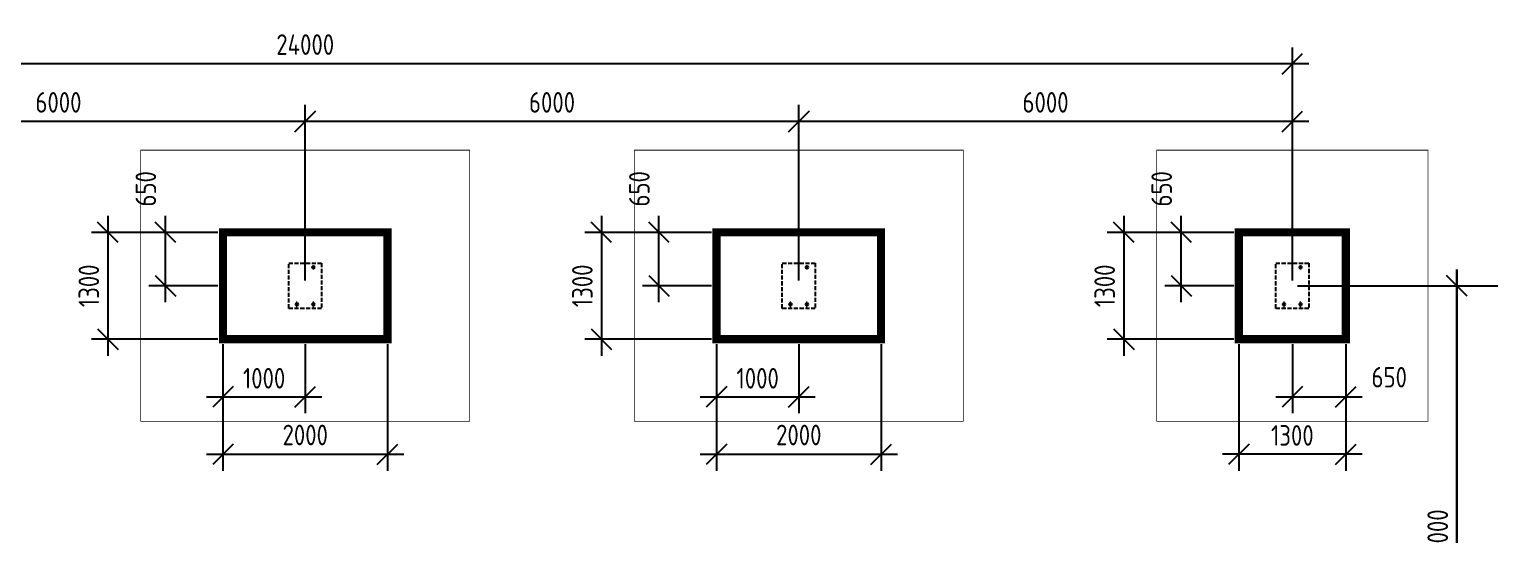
# Model space of a CAD drawing. Header units: inches. Extents: x -70075 to 28436, y 72758 to 118930.
# Drawn here: x -22308 to -4552, y 109128 to 115280 of the extents above; entities that cross this region are included whole.
import ezdxf

# ---------------------------------------------------------------- set-up
doc = ezdxf.new("R2010")
doc.units = ezdxf.units.IN
doc.header["$MEASUREMENT"] = 0
doc.linetypes.add('ГОСТ 2.303 4', pattern=[7, 5, -2, 0])
doc.linetypes.add('ГОСТ 2.303 6', pattern=[12, 8, -1.5, 1, -1.5])
doc.layers.add('Оси', color=151, linetype='Continuous', lineweight=18)
doc.styles.add('ГОСТ 2.304', font='CS_Gost2304.shx')
doc.dimstyles.new('СПДС', dxfattribs={"dimscale": 100, "dimtxt": 2.5, "dimasz": 2.5, "dimexe": 2, "dimexo": 0.625, "dimgap": 1, "dimtad": 1, "dimdec": 0, "dimtxsty": 'ГОСТ 2.304', "dimblk": 'OBLIQUE', "dimblk1": 'OBLIQUE', "dimblk2": 'OBLIQUE', "dimcen": 2.5, "dimdle": 2, "dimadec": 0, "dimazin": 2, "dimtfac": 0.75, "dimtdec": 4, "dimtmove": 1, "dimatfit": 3, "dimfxl": 1, "dimtfill": 1, "dimtolj": 1, "dimarcsym": 1})

# ---------------------------------------------------------------- blocks, each defined once
blk = doc.blocks.new('_Oblique')
at = {"color": 0, "linetype": 'ByBlock', "lineweight": -2}
blk.add_line((-0.5, -0.5), (0.5, 0.5), dxfattribs=at)
blk = doc.blocks.new('*D903')
at = {"color": 0, "lineweight": -2, "transparency": 16777216}
for p, q in [((-4252, 87958), (-4252, 112358)), ((-6890, 112158), (-4052, 112158)), ((-6890, 88158), (-4052, 88158))]:
    blk.add_line(p, q, dxfattribs=at)
at = {"layer": 'Defpoints', "color": 0, "transparency": 16777216}
for p in [(-6952, 112158), (-4252, 112158), (-6952, 88158)]:
    blk.add_point(p, dxfattribs=at)
at = {"color": 0, "lineweight": -2, "transparency": 16777216, "xscale": 250, "yscale": 250, "zscale": 250}
for p, rotation in [((-4252, 112158), 90), ((-4252, 88158), 270)]:
    blk.add_blockref('_Oblique', p, dxfattribs=dict(at, rotation=rotation))
at = {"color": 0, "lineweight": 25, "transparency": 16777216, "insert": (-4487, 100158), "char_height": 250, "attachment_point": 5, "rotation": 90, "style": 'ГОСТ 2.304', "bg_fill": 3, "box_fill_scale": 1.25, "bg_fill_color": 256, "bg_fill_true_color": 13158600, "bg_fill_transparency": 0}
blk.add_mtext('\\A1;24000', dxfattribs=at)
blk = doc.blocks.new('*D904')
at = {"color": 0, "lineweight": -2, "transparency": 16777216}
for p, q in [((-4952, 105958), (-4952, 112358)), ((-6890, 112158), (-4752, 112158)), ((-6890, 106158), (-4752, 106158))]:
    blk.add_line(p, q, dxfattribs=at)
at = {"layer": 'Defpoints', "color": 0, "transparency": 16777216}
for p in [(-6952, 112158), (-4952, 112158), (-6952, 106158)]:
    blk.add_point(p, dxfattribs=at)
at = {"color": 0, "lineweight": -2, "transparency": 16777216, "xscale": 250, "yscale": 250, "zscale": 250}
for p, rotation in [((-4952, 112158), 90), ((-4952, 106158), 270)]:
    blk.add_blockref('_Oblique', p, dxfattribs=dict(at, rotation=rotation))
at = {"color": 0, "lineweight": 25, "transparency": 16777216, "insert": (-5185, 109158), "char_height": 250, "attachment_point": 5, "rotation": 90, "style": 'ГОСТ 2.304', "bg_fill": 3, "box_fill_scale": 1.25, "bg_fill_color": 256, "bg_fill_true_color": 13158600, "bg_fill_transparency": 0}
blk.add_mtext('\\A1;6000', dxfattribs=at)
blk = doc.blocks.new('*D908')
at = {"color": 0, "lineweight": -2, "transparency": 16777216}
for p, q in [((-30952, 112221), (-30952, 115058)), ((-6952, 112221), (-6952, 115058)), ((-6752, 114858), (-31152, 114858))]:
    blk.add_line(p, q, dxfattribs=at)
at = {"layer": 'Defpoints', "color": 0, "transparency": 16777216}
for p in [(-30952, 114858), (-30952, 112158), (-6952, 112158)]:
    blk.add_point(p, dxfattribs=at)
at = {"color": 0, "lineweight": -2, "transparency": 16777216, "xscale": 250, "yscale": 250, "zscale": 250, "rotation": 180}
blk.add_blockref('_Oblique', (-30952, 114858), dxfattribs=at)
at = {"color": 0, "lineweight": -2, "transparency": 16777216, "xscale": 250, "yscale": 250, "zscale": 250}
blk.add_blockref('_Oblique', (-6952, 114858), dxfattribs=at)
at = {"color": 0, "lineweight": 25, "transparency": 16777216, "insert": (-18952, 115093), "char_height": 250, "attachment_point": 5, "style": 'ГОСТ 2.304', "bg_fill": 3, "box_fill_scale": 1.25, "bg_fill_color": 256, "bg_fill_true_color": 13158600, "bg_fill_transparency": 0}
blk.add_mtext('\\A1;24000', dxfattribs=at)
blk = doc.blocks.new('*D910')
at = {"color": 0, "lineweight": -2, "transparency": 16777216}
for p, q in [((-24952, 112221), (-24952, 114358)), ((-18952, 112221), (-18952, 114358)), ((-18752, 114158), (-25152, 114158))]:
    blk.add_line(p, q, dxfattribs=at)
at = {"layer": 'Defpoints', "color": 0, "transparency": 16777216}
for p in [(-24952, 114158), (-24952, 112158), (-18952, 112158)]:
    blk.add_point(p, dxfattribs=at)
at = {"color": 0, "lineweight": -2, "transparency": 16777216, "xscale": 250, "yscale": 250, "zscale": 250, "rotation": 180}
blk.add_blockref('_Oblique', (-24952, 114158), dxfattribs=at)
at = {"color": 0, "lineweight": -2, "transparency": 16777216, "xscale": 250, "yscale": 250, "zscale": 250}
blk.add_blockref('_Oblique', (-18952, 114158), dxfattribs=at)
at = {"color": 0, "lineweight": 25, "transparency": 16777216, "insert": (-21952, 114390), "char_height": 250, "attachment_point": 5, "style": 'ГОСТ 2.304', "bg_fill": 3, "box_fill_scale": 1.25, "bg_fill_color": 256, "bg_fill_true_color": 13158600, "bg_fill_transparency": 0}
blk.add_mtext('\\A1;6000', dxfattribs=at)
blk = doc.blocks.new('*D911')
at = {"color": 0, "lineweight": -2, "transparency": 16777216}
for p, q in [((-18952, 112221), (-18952, 114358)), ((-12952, 112221), (-12952, 114358)), ((-12752, 114158), (-19152, 114158))]:
    blk.add_line(p, q, dxfattribs=at)
at = {"layer": 'Defpoints', "color": 0, "transparency": 16777216}
for p in [(-18952, 114158), (-18952, 112158), (-12952, 112158)]:
    blk.add_point(p, dxfattribs=at)
at = {"color": 0, "lineweight": -2, "transparency": 16777216, "xscale": 250, "yscale": 250, "zscale": 250, "rotation": 180}
blk.add_blockref('_Oblique', (-18952, 114158), dxfattribs=at)
at = {"color": 0, "lineweight": -2, "transparency": 16777216, "xscale": 250, "yscale": 250, "zscale": 250}
blk.add_blockref('_Oblique', (-12952, 114158), dxfattribs=at)
at = {"color": 0, "lineweight": 25, "transparency": 16777216, "insert": (-15952, 114390), "char_height": 250, "attachment_point": 5, "style": 'ГОСТ 2.304', "bg_fill": 3, "box_fill_scale": 1.25, "bg_fill_color": 256, "bg_fill_true_color": 13158600, "bg_fill_transparency": 0}
blk.add_mtext('\\A1;6000', dxfattribs=at)
blk = doc.blocks.new('*D912')
at = {"color": 0, "lineweight": -2, "transparency": 16777216}
for p, q in [((-12952, 112221), (-12952, 114358)), ((-6952, 112221), (-6952, 114358)), ((-6752, 114158), (-13152, 114158))]:
    blk.add_line(p, q, dxfattribs=at)
at = {"layer": 'Defpoints', "color": 0, "transparency": 16777216}
for p in [(-12952, 114158), (-12952, 112158), (-6952, 112158)]:
    blk.add_point(p, dxfattribs=at)
at = {"color": 0, "lineweight": -2, "transparency": 16777216, "xscale": 250, "yscale": 250, "zscale": 250, "rotation": 180}
blk.add_blockref('_Oblique', (-12952, 114158), dxfattribs=at)
at = {"color": 0, "lineweight": -2, "transparency": 16777216, "xscale": 250, "yscale": 250, "zscale": 250}
blk.add_blockref('_Oblique', (-6952, 114158), dxfattribs=at)
at = {"color": 0, "lineweight": 25, "transparency": 16777216, "insert": (-9952, 114390), "char_height": 250, "attachment_point": 5, "style": 'ГОСТ 2.304', "bg_fill": 3, "box_fill_scale": 1.25, "bg_fill_color": 256, "bg_fill_true_color": 13158600, "bg_fill_transparency": 0}
blk.add_mtext('\\A1;6000', dxfattribs=at)
blk = doc.blocks.new('A$C7548783A')
at = {"linetype": 'ГОСТ 2.303 4', "ltscale": 10}
blk.add_lwpolyline([(-200, 275), (200, 275), (200, -275), (-200, -275)], close=True, dxfattribs=at)
at = {"lineweight": 30, "ltscale": 100}
for centre in [(100, 225), (-100, -225), (100, -225)]:
    blk.add_circle(centre, 15, dxfattribs=at)
at = {"layer": 'Оси', "linetype": 'ГОСТ 2.303 6', "ltscale": 10}
for p, q in [((-100, -271), (-100, -179)), ((100, -272), (100, -178))]:
    blk.add_line(p, q, dxfattribs=at)
blk = doc.blocks.new('*D937')
at = {"color": 0, "lineweight": -2, "transparency": 16777216}
for p, q in [((-4252, 112358), (-4252, 87958)), ((-6890, 112158), (-4052, 112158)), ((-6890, 88158), (-4052, 88158))]:
    blk.add_line(p, q, dxfattribs=at)
at = {"layer": 'Defpoints', "color": 0, "transparency": 16777216}
for p in [(-6952, 112158), (-6952, 88158), (-4252, 88158)]:
    blk.add_point(p, dxfattribs=at)
at = {"color": 0, "lineweight": -2, "transparency": 16777216, "xscale": 250, "yscale": 250, "zscale": 250}
for p, rotation in [((-4252, 112158), 90), ((-4252, 88158), 270)]:
    blk.add_blockref('_Oblique', p, dxfattribs=dict(at, rotation=rotation))
at = {"color": 0, "lineweight": 25, "transparency": 16777216, "insert": (-4487, 100158), "char_height": 250, "attachment_point": 5, "rotation": 90, "style": 'ГОСТ 2.304', "bg_fill": 3, "box_fill_scale": 1.25, "bg_fill_color": 256, "bg_fill_true_color": 13158600, "bg_fill_transparency": 0}
blk.add_mtext('\\A1;24000', dxfattribs=at)
blk = doc.blocks.new('*D941')
at = {"color": 0, "lineweight": -2, "transparency": 16777216}
for p, q in [((-4952, 112358), (-4952, 105958)), ((-6890, 112158), (-4752, 112158)), ((-6890, 106158), (-4752, 106158))]:
    blk.add_line(p, q, dxfattribs=at)
at = {"layer": 'Defpoints', "color": 0, "transparency": 16777216}
for p in [(-6952, 112158), (-6952, 106158), (-4952, 106158)]:
    blk.add_point(p, dxfattribs=at)
at = {"color": 0, "lineweight": -2, "transparency": 16777216, "xscale": 250, "yscale": 250, "zscale": 250}
for p, rotation in [((-4952, 112158), 90), ((-4952, 106158), 270)]:
    blk.add_blockref('_Oblique', p, dxfattribs=dict(at, rotation=rotation))
at = {"color": 0, "lineweight": 25, "transparency": 16777216, "insert": (-5185, 109158), "char_height": 250, "attachment_point": 5, "rotation": 90, "style": 'ГОСТ 2.304', "bg_fill": 3, "box_fill_scale": 1.25, "bg_fill_color": 256, "bg_fill_true_color": 13158600, "bg_fill_transparency": 0}
blk.add_mtext('\\A1;6000', dxfattribs=at)
blk = doc.blocks.new('*D942')
at = {"color": 0, "lineweight": -2, "transparency": 16777216}
for p, q in [((-30952, 112221), (-30952, 115058)), ((-6952, 112221), (-6952, 115058)), ((-6752, 114858), (-31152, 114858))]:
    blk.add_line(p, q, dxfattribs=at)
at = {"layer": 'Defpoints', "color": 0, "transparency": 16777216}
for p in [(-30952, 114858), (-30952, 112158), (-6952, 112158)]:
    blk.add_point(p, dxfattribs=at)
at = {"color": 0, "lineweight": -2, "transparency": 16777216, "xscale": 250, "yscale": 250, "zscale": 250, "rotation": 180}
blk.add_blockref('_Oblique', (-30952, 114858), dxfattribs=at)
at = {"color": 0, "lineweight": -2, "transparency": 16777216, "xscale": 250, "yscale": 250, "zscale": 250}
blk.add_blockref('_Oblique', (-6952, 114858), dxfattribs=at)
at = {"color": 0, "lineweight": 25, "transparency": 16777216, "insert": (-18952, 115093), "char_height": 250, "attachment_point": 5, "style": 'ГОСТ 2.304', "bg_fill": 3, "box_fill_scale": 1.25, "bg_fill_color": 256, "bg_fill_true_color": 13158600, "bg_fill_transparency": 0}
blk.add_mtext('\\A1;24000', dxfattribs=at)
blk = doc.blocks.new('*D944')
at = {"color": 0, "lineweight": -2, "transparency": 16777216}
for p, q in [((-24952, 112221), (-24952, 114358)), ((-18952, 112221), (-18952, 114358)), ((-18752, 114158), (-25152, 114158))]:
    blk.add_line(p, q, dxfattribs=at)
at = {"layer": 'Defpoints', "color": 0, "transparency": 16777216}
for p in [(-24952, 114158), (-24952, 112158), (-18952, 112158)]:
    blk.add_point(p, dxfattribs=at)
at = {"color": 0, "lineweight": -2, "transparency": 16777216, "xscale": 250, "yscale": 250, "zscale": 250, "rotation": 180}
blk.add_blockref('_Oblique', (-24952, 114158), dxfattribs=at)
at = {"color": 0, "lineweight": -2, "transparency": 16777216, "xscale": 250, "yscale": 250, "zscale": 250}
blk.add_blockref('_Oblique', (-18952, 114158), dxfattribs=at)
at = {"color": 0, "lineweight": 25, "transparency": 16777216, "insert": (-21952, 114390), "char_height": 250, "attachment_point": 5, "style": 'ГОСТ 2.304', "bg_fill": 3, "box_fill_scale": 1.25, "bg_fill_color": 256, "bg_fill_true_color": 13158600, "bg_fill_transparency": 0}
blk.add_mtext('\\A1;6000', dxfattribs=at)
blk = doc.blocks.new('*D945')
at = {"color": 0, "lineweight": -2, "transparency": 16777216}
for p, q in [((-18952, 112221), (-18952, 114358)), ((-12952, 112221), (-12952, 114358)), ((-12752, 114158), (-19152, 114158))]:
    blk.add_line(p, q, dxfattribs=at)
at = {"layer": 'Defpoints', "color": 0, "transparency": 16777216}
for p in [(-18952, 114158), (-18952, 112158), (-12952, 112158)]:
    blk.add_point(p, dxfattribs=at)
at = {"color": 0, "lineweight": -2, "transparency": 16777216, "xscale": 250, "yscale": 250, "zscale": 250, "rotation": 180}
blk.add_blockref('_Oblique', (-18952, 114158), dxfattribs=at)
at = {"color": 0, "lineweight": -2, "transparency": 16777216, "xscale": 250, "yscale": 250, "zscale": 250}
blk.add_blockref('_Oblique', (-12952, 114158), dxfattribs=at)
at = {"color": 0, "lineweight": 25, "transparency": 16777216, "insert": (-15952, 114390), "char_height": 250, "attachment_point": 5, "style": 'ГОСТ 2.304', "bg_fill": 3, "box_fill_scale": 1.25, "bg_fill_color": 256, "bg_fill_true_color": 13158600, "bg_fill_transparency": 0}
blk.add_mtext('\\A1;6000', dxfattribs=at)
blk = doc.blocks.new('*D946')
at = {"color": 0, "lineweight": -2, "transparency": 16777216}
for p, q in [((-12952, 112221), (-12952, 114358)), ((-6952, 112221), (-6952, 114358)), ((-6752, 114158), (-13152, 114158))]:
    blk.add_line(p, q, dxfattribs=at)
at = {"layer": 'Defpoints', "color": 0, "transparency": 16777216}
for p in [(-12952, 114158), (-12952, 112158), (-6952, 112158)]:
    blk.add_point(p, dxfattribs=at)
at = {"color": 0, "lineweight": -2, "transparency": 16777216, "xscale": 250, "yscale": 250, "zscale": 250, "rotation": 180}
blk.add_blockref('_Oblique', (-12952, 114158), dxfattribs=at)
at = {"color": 0, "lineweight": -2, "transparency": 16777216, "xscale": 250, "yscale": 250, "zscale": 250}
blk.add_blockref('_Oblique', (-6952, 114158), dxfattribs=at)
at = {"color": 0, "lineweight": 25, "transparency": 16777216, "insert": (-9952, 114390), "char_height": 250, "attachment_point": 5, "style": 'ГОСТ 2.304', "bg_fill": 3, "box_fill_scale": 1.25, "bg_fill_color": 256, "bg_fill_true_color": 13158600, "bg_fill_transparency": 0}
blk.add_mtext('\\A1;6000', dxfattribs=at)
blk = doc.blocks.new('*D1150')
at = {"color": 0, "lineweight": -2, "transparency": 16777216}
for p, q in [((-6952, 111446), (-6952, 110608)), ((-6302, 111446), (-6302, 110608)), ((-7152, 110808), (-6102, 110808))]:
    blk.add_line(p, q, dxfattribs=at)
at = {"layer": 'Defpoints', "color": 0, "transparency": 16777216}
for p in [(-6952, 111508), (-6302, 111508), (-6302, 110808)]:
    blk.add_point(p, dxfattribs=at)
at = {"color": 0, "lineweight": -2, "transparency": 16777216, "xscale": 250, "yscale": 250, "zscale": 250, "rotation": 180}
blk.add_blockref('_Oblique', (-6952, 110808), dxfattribs=at)
at = {"color": 0, "lineweight": -2, "transparency": 16777216, "xscale": 250, "yscale": 250, "zscale": 250}
blk.add_blockref('_Oblique', (-6302, 110808), dxfattribs=at)
at = {"color": 0, "transparency": 16777216, "insert": (-5774, 111046), "char_height": 250, "attachment_point": 5, "style": 'ГОСТ 2.304', "bg_fill": 3, "box_fill_scale": 1.25, "bg_fill_color": 256, "bg_fill_true_color": 13158600, "bg_fill_transparency": 0}
blk.add_mtext('\\A1;650', dxfattribs=at)
blk = doc.blocks.new('*D1152')
at = {"color": 0, "lineweight": -2, "transparency": 16777216}
for p, q in [((-7602, 111446), (-7602, 109908)), ((-6302, 111446), (-6302, 109908)), ((-6102, 110108), (-7802, 110108))]:
    blk.add_line(p, q, dxfattribs=at)
at = {"layer": 'Defpoints', "color": 0, "transparency": 16777216}
for p in [(-7602, 111508), (-6302, 111508), (-7602, 110108)]:
    blk.add_point(p, dxfattribs=at)
at = {"color": 0, "lineweight": -2, "transparency": 16777216, "xscale": 250, "yscale": 250, "zscale": 250, "rotation": 180}
blk.add_blockref('_Oblique', (-7602, 110108), dxfattribs=at)
at = {"color": 0, "lineweight": -2, "transparency": 16777216, "xscale": 250, "yscale": 250, "zscale": 250}
blk.add_blockref('_Oblique', (-6302, 110108), dxfattribs=at)
at = {"color": 0, "transparency": 16777216, "insert": (-6952, 110338), "char_height": 250, "attachment_point": 5, "style": 'ГОСТ 2.304', "bg_fill": 3, "box_fill_scale": 1.25, "bg_fill_color": 256, "bg_fill_true_color": 13158600, "bg_fill_transparency": 0}
blk.add_mtext('\\A1;1300', dxfattribs=at)
blk = doc.blocks.new('*D1154')
at = {"color": 0, "lineweight": -2, "transparency": 16777216}
for p, q in [((-8302, 111958), (-8302, 113008)), ((-7665, 112808), (-8502, 112808)), ((-7665, 112158), (-8502, 112158))]:
    blk.add_line(p, q, dxfattribs=at)
at = {"layer": 'Defpoints', "color": 0, "transparency": 16777216}
for p in [(-8302, 112808), (-7602, 112808), (-7602, 112158)]:
    blk.add_point(p, dxfattribs=at)
at = {"color": 0, "lineweight": -2, "transparency": 16777216, "xscale": 250, "yscale": 250, "zscale": 250}
for p, rotation in [((-8302, 112808), 90), ((-8302, 112158), 270)]:
    blk.add_blockref('_Oblique', p, dxfattribs=dict(at, rotation=rotation))
at = {"color": 0, "transparency": 16777216, "insert": (-8540, 113338), "char_height": 250, "attachment_point": 5, "rotation": 90, "style": 'ГОСТ 2.304', "bg_fill": 3, "box_fill_scale": 1.25, "bg_fill_color": 256, "bg_fill_true_color": 13158600, "bg_fill_transparency": 0}
blk.add_mtext('\\A1;650', dxfattribs=at)
blk = doc.blocks.new('*D1155')
at = {"color": 0, "lineweight": -2, "transparency": 16777216}
for p, q in [((-9002, 113008), (-9002, 111308)), ((-7665, 112808), (-9202, 112808)), ((-7665, 111508), (-9202, 111508))]:
    blk.add_line(p, q, dxfattribs=at)
at = {"layer": 'Defpoints', "color": 0, "transparency": 16777216}
for p in [(-7602, 112808), (-9002, 111508), (-7602, 111508)]:
    blk.add_point(p, dxfattribs=at)
at = {"color": 0, "lineweight": -2, "transparency": 16777216, "xscale": 250, "yscale": 250, "zscale": 250}
for p, rotation in [((-9002, 112808), 90), ((-9002, 111508), 270)]:
    blk.add_blockref('_Oblique', p, dxfattribs=dict(at, rotation=rotation))
at = {"color": 0, "transparency": 16777216, "insert": (-9233, 112158), "char_height": 250, "attachment_point": 5, "rotation": 90, "style": 'ГОСТ 2.304', "bg_fill": 3, "box_fill_scale": 1.25, "bg_fill_color": 256, "bg_fill_true_color": 13158600, "bg_fill_transparency": 0}
blk.add_mtext('\\A1;1300', dxfattribs=at)
blk = doc.blocks.new('*D1267')
at = {"color": 0, "lineweight": -2, "transparency": 16777216}
for p, q in [((-19952, 111446), (-19952, 110608)), ((-18952, 111446), (-18952, 110608)), ((-20152, 110808), (-18752, 110808))]:
    blk.add_line(p, q, dxfattribs=at)
at = {"layer": 'Defpoints', "color": 0, "transparency": 16777216}
for p in [(-19952, 111508), (-18952, 111508), (-18952, 110808)]:
    blk.add_point(p, dxfattribs=at)
at = {"color": 0, "lineweight": -2, "transparency": 16777216, "xscale": 250, "yscale": 250, "zscale": 250, "rotation": 180}
blk.add_blockref('_Oblique', (-19952, 110808), dxfattribs=at)
at = {"color": 0, "lineweight": -2, "transparency": 16777216, "xscale": 250, "yscale": 250, "zscale": 250}
blk.add_blockref('_Oblique', (-18952, 110808), dxfattribs=at)
at = {"color": 0, "transparency": 16777216, "insert": (-19452, 111033), "char_height": 250, "attachment_point": 5, "style": 'ГОСТ 2.304', "bg_fill": 3, "box_fill_scale": 1.25, "bg_fill_color": 256, "bg_fill_true_color": 13158600, "bg_fill_transparency": 0}
blk.add_mtext('\\A1;1000', dxfattribs=at)
blk = doc.blocks.new('*D1266')
at = {"color": 0, "lineweight": -2, "transparency": 16777216}
for p, q in [((-19952, 111446), (-19952, 109908)), ((-17952, 111446), (-17952, 109908)), ((-20152, 110108), (-17752, 110108))]:
    blk.add_line(p, q, dxfattribs=at)
at = {"layer": 'Defpoints', "color": 0, "transparency": 16777216}
for p in [(-19952, 111508), (-17952, 111508), (-17952, 110108)]:
    blk.add_point(p, dxfattribs=at)
at = {"color": 0, "lineweight": -2, "transparency": 16777216, "xscale": 250, "yscale": 250, "zscale": 250, "rotation": 180}
blk.add_blockref('_Oblique', (-19952, 110108), dxfattribs=at)
at = {"color": 0, "lineweight": -2, "transparency": 16777216, "xscale": 250, "yscale": 250, "zscale": 250}
blk.add_blockref('_Oblique', (-17952, 110108), dxfattribs=at)
at = {"color": 0, "transparency": 16777216, "insert": (-18952, 110343), "char_height": 250, "attachment_point": 5, "style": 'ГОСТ 2.304', "bg_fill": 3, "box_fill_scale": 1.25, "bg_fill_color": 256, "bg_fill_true_color": 13158600, "bg_fill_transparency": 0}
blk.add_mtext('\\A1;2000', dxfattribs=at)
blk = doc.blocks.new('*D1269')
at = {"color": 0, "lineweight": -2, "transparency": 16777216}
for p, q in [((-13952, 111446), (-13952, 110608)), ((-12952, 111446), (-12952, 110608)), ((-14152, 110808), (-12752, 110808))]:
    blk.add_line(p, q, dxfattribs=at)
at = {"layer": 'Defpoints', "color": 0, "transparency": 16777216}
for p in [(-13952, 111508), (-12952, 111508), (-12952, 110808)]:
    blk.add_point(p, dxfattribs=at)
at = {"color": 0, "lineweight": -2, "transparency": 16777216, "xscale": 250, "yscale": 250, "zscale": 250, "rotation": 180}
blk.add_blockref('_Oblique', (-13952, 110808), dxfattribs=at)
at = {"color": 0, "lineweight": -2, "transparency": 16777216, "xscale": 250, "yscale": 250, "zscale": 250}
blk.add_blockref('_Oblique', (-12952, 110808), dxfattribs=at)
at = {"color": 0, "transparency": 16777216, "insert": (-13452, 111033), "char_height": 250, "attachment_point": 5, "style": 'ГОСТ 2.304', "bg_fill": 3, "box_fill_scale": 1.25, "bg_fill_color": 256, "bg_fill_true_color": 13158600, "bg_fill_transparency": 0}
blk.add_mtext('\\A1;1000', dxfattribs=at)
blk = doc.blocks.new('*D1268')
at = {"color": 0, "lineweight": -2, "transparency": 16777216}
for p, q in [((-13952, 111446), (-13952, 109908)), ((-11952, 111446), (-11952, 109908)), ((-14152, 110108), (-11752, 110108))]:
    blk.add_line(p, q, dxfattribs=at)
at = {"layer": 'Defpoints', "color": 0, "transparency": 16777216}
for p in [(-13952, 111508), (-11952, 111508), (-11952, 110108)]:
    blk.add_point(p, dxfattribs=at)
at = {"color": 0, "lineweight": -2, "transparency": 16777216, "xscale": 250, "yscale": 250, "zscale": 250, "rotation": 180}
blk.add_blockref('_Oblique', (-13952, 110108), dxfattribs=at)
at = {"color": 0, "lineweight": -2, "transparency": 16777216, "xscale": 250, "yscale": 250, "zscale": 250}
blk.add_blockref('_Oblique', (-11952, 110108), dxfattribs=at)
at = {"color": 0, "transparency": 16777216, "insert": (-12952, 110343), "char_height": 250, "attachment_point": 5, "style": 'ГОСТ 2.304', "bg_fill": 3, "box_fill_scale": 1.25, "bg_fill_color": 256, "bg_fill_true_color": 13158600, "bg_fill_transparency": 0}
blk.add_mtext('\\A1;2000', dxfattribs=at)
blk = doc.blocks.new('*D1271')
at = {"color": 0, "lineweight": -2, "transparency": 16777216}
for p, q in [((-14652, 111958), (-14652, 113008)), ((-14015, 112808), (-14852, 112808)), ((-14015, 112158), (-14852, 112158))]:
    blk.add_line(p, q, dxfattribs=at)
at = {"layer": 'Defpoints', "color": 0, "transparency": 16777216}
for p in [(-14652, 112808), (-13952, 112808), (-13952, 112158)]:
    blk.add_point(p, dxfattribs=at)
at = {"color": 0, "lineweight": -2, "transparency": 16777216, "xscale": 250, "yscale": 250, "zscale": 250}
for p, rotation in [((-14652, 112808), 90), ((-14652, 112158), 270)]:
    blk.add_blockref('_Oblique', p, dxfattribs=dict(at, rotation=rotation))
at = {"color": 0, "transparency": 16777216, "insert": (-14890, 113338), "char_height": 250, "attachment_point": 5, "rotation": 90, "style": 'ГОСТ 2.304', "bg_fill": 3, "box_fill_scale": 1.25, "bg_fill_color": 256, "bg_fill_true_color": 13158600, "bg_fill_transparency": 0}
blk.add_mtext('\\A1;650', dxfattribs=at)
blk = doc.blocks.new('*D1270')
at = {"color": 0, "lineweight": -2, "transparency": 16777216}
for p, q in [((-15352, 113008), (-15352, 111308)), ((-14015, 112808), (-15552, 112808)), ((-14015, 111508), (-15552, 111508))]:
    blk.add_line(p, q, dxfattribs=at)
at = {"layer": 'Defpoints', "color": 0, "transparency": 16777216}
for p in [(-13952, 112808), (-15352, 111508), (-13952, 111508)]:
    blk.add_point(p, dxfattribs=at)
at = {"color": 0, "lineweight": -2, "transparency": 16777216, "xscale": 250, "yscale": 250, "zscale": 250}
for p, rotation in [((-15352, 112808), 90), ((-15352, 111508), 270)]:
    blk.add_blockref('_Oblique', p, dxfattribs=dict(at, rotation=rotation))
at = {"color": 0, "transparency": 16777216, "insert": (-15583, 112158), "char_height": 250, "attachment_point": 5, "rotation": 90, "style": 'ГОСТ 2.304', "bg_fill": 3, "box_fill_scale": 1.25, "bg_fill_color": 256, "bg_fill_true_color": 13158600, "bg_fill_transparency": 0}
blk.add_mtext('\\A1;1300', dxfattribs=at)
blk = doc.blocks.new('*D1273')
at = {"color": 0, "lineweight": -2, "transparency": 16777216}
for p, q in [((-20652, 111958), (-20652, 113008)), ((-20015, 112808), (-20852, 112808)), ((-20015, 112158), (-20852, 112158))]:
    blk.add_line(p, q, dxfattribs=at)
at = {"layer": 'Defpoints', "color": 0, "transparency": 16777216}
for p in [(-20652, 112808), (-19952, 112808), (-19952, 112158)]:
    blk.add_point(p, dxfattribs=at)
at = {"color": 0, "lineweight": -2, "transparency": 16777216, "xscale": 250, "yscale": 250, "zscale": 250}
for p, rotation in [((-20652, 112808), 90), ((-20652, 112158), 270)]:
    blk.add_blockref('_Oblique', p, dxfattribs=dict(at, rotation=rotation))
at = {"color": 0, "transparency": 16777216, "insert": (-20890, 113338), "char_height": 250, "attachment_point": 5, "rotation": 90, "style": 'ГОСТ 2.304', "bg_fill": 3, "box_fill_scale": 1.25, "bg_fill_color": 256, "bg_fill_true_color": 13158600, "bg_fill_transparency": 0}
blk.add_mtext('\\A1;650', dxfattribs=at)
blk = doc.blocks.new('*D1272')
at = {"color": 0, "lineweight": -2, "transparency": 16777216}
for p, q in [((-21352, 113008), (-21352, 111308)), ((-20015, 112808), (-21552, 112808)), ((-20015, 111508), (-21552, 111508))]:
    blk.add_line(p, q, dxfattribs=at)
at = {"layer": 'Defpoints', "color": 0, "transparency": 16777216}
for p in [(-19952, 112808), (-21352, 111508), (-19952, 111508)]:
    blk.add_point(p, dxfattribs=at)
at = {"color": 0, "lineweight": -2, "transparency": 16777216, "xscale": 250, "yscale": 250, "zscale": 250}
for p, rotation in [((-21352, 112808), 90), ((-21352, 111508), 270)]:
    blk.add_blockref('_Oblique', p, dxfattribs=dict(at, rotation=rotation))
at = {"color": 0, "transparency": 16777216, "insert": (-21583, 112158), "char_height": 250, "attachment_point": 5, "rotation": 90, "style": 'ГОСТ 2.304', "bg_fill": 3, "box_fill_scale": 1.25, "bg_fill_color": 256, "bg_fill_true_color": 13158600, "bg_fill_transparency": 0}
blk.add_mtext('\\A1;1300', dxfattribs=at)

msp = doc.modelspace()

# ---------------------------------------------------------------- dimensions: what is measured, and where the dimension line sits
at = {"lineweight": 25}
dim = msp.add_linear_dim(base=(-4252.4, 112158.1), p1=(-6952.4, 88158.1), p2=(-6952.4, 112158.1), angle=270, dimstyle='СПДС', dxfattribs=at)
dim.commit()
dim.dimension.update_dxf_attribs({"geometry": '*D903', "text_midpoint": (-4487.1, 100158.1)})

# ---------------------------------------------------------------- next in the draw order: dimensions: what is measured, and where the dimension line sits
dim = msp.add_linear_dim(base=(-4952.4, 112158.1), p1=(-6952.4, 106158.1), p2=(-6952.4, 112158.1), angle=270, dimstyle='СПДС', dxfattribs=at)
dim.commit()
dim.dimension.update_dxf_attribs({"geometry": '*D904', "text_midpoint": (-5184.7, 109158.1)})

# ---------------------------------------------------------------- next in the draw order: dimensions: what is measured, and where the dimension line sits
dim = msp.add_linear_dim(base=(-30952.4, 114858.1), p1=(-6952.4, 112158.1), p2=(-30952.4, 112158.1), dimstyle='СПДС', dxfattribs=at)
dim.commit()
dim.dimension.update_dxf_attribs({"geometry": '*D908', "text_midpoint": (-18952.4, 115092.8)})

# ---------------------------------------------------------------- next in the draw order: dimensions: what is measured, and where the dimension line sits
dim = msp.add_linear_dim(base=(-24952.4, 114158.1), p1=(-18952.4, 112158.1), p2=(-24952.4, 112158.1), dimstyle='СПДС', dxfattribs=at)
dim.commit()
dim.dimension.update_dxf_attribs({"geometry": '*D910', "text_midpoint": (-21952.4, 114390.4)})

# ---------------------------------------------------------------- next in the draw order: dimensions: what is measured, and where the dimension line sits
dim = msp.add_linear_dim(base=(-18952.4, 114158.1), p1=(-12952.4, 112158.1), p2=(-18952.4, 112158.1), dimstyle='СПДС', dxfattribs=at)
dim.commit()
dim.dimension.update_dxf_attribs({"geometry": '*D911', "text_midpoint": (-15952.4, 114390.4)})

# ---------------------------------------------------------------- next in the draw order: linework, layer by layer
at = {"color": 1, "ltscale": 100, "const_width": 100}
msp.add_lwpolyline([(-19952.4, 111508.1), (-19952.4, 112808.1), (-17952.4, 112808.1), (-17952.4, 111508.1)], close=True, dxfattribs=at)

# ---------------------------------------------------------------- next in the draw order: block references
at = {"ltscale": 100}
msp.add_blockref('A$C7548783A', (-18952.4, 112158.1), dxfattribs=at)

# ---------------------------------------------------------------- next in the draw order: dimensions: what is measured, and where the dimension line sits
at = {"lineweight": 25}
dim = msp.add_linear_dim(base=(-12952.4, 114158.1), p1=(-6952.4, 112158.1), p2=(-12952.4, 112158.1), dimstyle='СПДС', dxfattribs=at)
dim.commit()
dim.dimension.update_dxf_attribs({"geometry": '*D912', "text_midpoint": (-9952.4, 114390.4)})

# ---------------------------------------------------------------- next in the draw order: linework, layer by layer
at = {"color": 1, "ltscale": 100, "const_width": 100}
msp.add_lwpolyline([(-13952.4, 111508.1), (-13952.4, 112808.1), (-11952.4, 112808.1), (-11952.4, 111508.1)], close=True, dxfattribs=at)
at = {"color": 4, "ltscale": 100, "const_width": 100}
msp.add_lwpolyline([(-7602.4, 111508.1), (-7602.4, 112808.1), (-6302.4, 112808.1), (-6302.4, 111508.1)], close=True, dxfattribs=at)

# ---------------------------------------------------------------- next in the draw order: block references
at = {"ltscale": 100}
for p in [(-12952.4, 112158.1), (-6952.4, 112158.1)]:
    msp.add_blockref('A$C7548783A', p, dxfattribs=at)

# ---------------------------------------------------------------- next in the draw order: dimensions: what is measured, and where the dimension line sits
dim = msp.add_linear_dim(base=(-18952.4, 110808.1), p1=(-19952.4, 111508.1), p2=(-18952.4, 111508.1), dimstyle='СПДС', override={"dimtmove": 1})
dim.commit()
dim.dimension.update_dxf_attribs({"geometry": '*D1267', "text_midpoint": (-19452.4, 111033.1)})

# ---------------------------------------------------------------- next in the draw order: dimensions: what is measured, and where the dimension line sits
at = {"lineweight": 25}
dim = msp.add_linear_dim(base=(-4252.4, 88158.1), p1=(-6952.4, 112158.1), p2=(-6952.4, 88158.1), angle=90, dimstyle='СПДС', dxfattribs=at)
dim.commit()
dim.dimension.update_dxf_attribs({"geometry": '*D937', "text_midpoint": (-4487.1, 100158.1)})
dim = msp.add_linear_dim(base=(-17952.4, 110108.1), p1=(-19952.4, 111508.1), p2=(-17952.4, 111508.1), dimstyle='СПДС')
dim.commit()
dim.dimension.update_dxf_attribs({"geometry": '*D1266', "text_midpoint": (-18952.4, 110342.8)})
dim = msp.add_linear_dim(base=(-12952.4, 110808.1), p1=(-13952.4, 111508.1), p2=(-12952.4, 111508.1), dimstyle='СПДС', override={"dimtmove": 1})
dim.commit()
dim.dimension.update_dxf_attribs({"geometry": '*D1269', "text_midpoint": (-13452.4, 111033.1)})

# ---------------------------------------------------------------- next in the draw order: dimensions: what is measured, and where the dimension line sits
dim = msp.add_linear_dim(base=(-4952.4, 106158.1), p1=(-6952.4, 112158.1), p2=(-6952.4, 106158.1), angle=90, dimstyle='СПДС', dxfattribs=at)
dim.commit()
dim.dimension.update_dxf_attribs({"geometry": '*D941', "text_midpoint": (-5184.7, 109158.1)})
dim = msp.add_linear_dim(base=(-11952.4, 110108.1), p1=(-13952.4, 111508.1), p2=(-11952.4, 111508.1), dimstyle='СПДС')
dim.commit()
dim.dimension.update_dxf_attribs({"geometry": '*D1268', "text_midpoint": (-12952.4, 110342.8)})

# ---------------------------------------------------------------- next in the draw order: dimensions: what is measured, and where the dimension line sits
dim = msp.add_linear_dim(base=(-30952.4, 114858.1), p1=(-6952.4, 112158.1), p2=(-30952.4, 112158.1), dimstyle='СПДС', dxfattribs=at)
dim.commit()
dim.dimension.update_dxf_attribs({"geometry": '*D942', "text_midpoint": (-18952.4, 115092.8)})
dim = msp.add_linear_dim(base=(-6302.4, 110808.1), p1=(-6952.4, 111508.1), p2=(-6302.4, 111508.1), dimstyle='СПДС')
dim.commit()
dim.dimension.update_dxf_attribs({"geometry": '*D1150', "text_midpoint": (-5773.9, 110808.1), "dimtype": 160})

# ---------------------------------------------------------------- next in the draw order: dimensions: what is measured, and where the dimension line sits
dim = msp.add_linear_dim(base=(-24952.4, 114158.1), p1=(-18952.4, 112158.1), p2=(-24952.4, 112158.1), dimstyle='СПДС', dxfattribs=at)
dim.commit()
dim.dimension.update_dxf_attribs({"geometry": '*D944', "text_midpoint": (-21952.4, 114390.4)})
dim = msp.add_linear_dim(base=(-7602.4, 110108.1), p1=(-6302.4, 111508.1), p2=(-7602.4, 111508.1), dimstyle='СПДС')
dim.commit()
dim.dimension.update_dxf_attribs({"geometry": '*D1152', "text_midpoint": (-6952.4, 110338.3)})

# ---------------------------------------------------------------- next in the draw order: dimensions: what is measured, and where the dimension line sits
dim = msp.add_linear_dim(base=(-18952.4, 114158.1), p1=(-12952.4, 112158.1), p2=(-18952.4, 112158.1), dimstyle='СПДС', dxfattribs=at)
dim.commit()
dim.dimension.update_dxf_attribs({"geometry": '*D945', "text_midpoint": (-15952.4, 114390.4)})
dim = msp.add_linear_dim(base=(-20652.4, 112808.1), p1=(-19952.4, 112158.1), p2=(-19952.4, 112808.1), angle=90, dimstyle='СПДС')
dim.commit()
dim.dimension.update_dxf_attribs({"geometry": '*D1273', "text_midpoint": (-20652.4, 113337.6), "dimtype": 160})

# ---------------------------------------------------------------- next in the draw order: dimensions: what is measured, and where the dimension line sits
dim = msp.add_linear_dim(base=(-12952.4, 114158.1), p1=(-6952.4, 112158.1), p2=(-12952.4, 112158.1), dimstyle='СПДС', dxfattribs=at)
dim.commit()
dim.dimension.update_dxf_attribs({"geometry": '*D946', "text_midpoint": (-9952.4, 114390.4)})
dim = msp.add_linear_dim(base=(-14652.4, 112808.1), p1=(-13952.4, 112158.1), p2=(-13952.4, 112808.1), angle=90, dimstyle='СПДС')
dim.commit()
dim.dimension.update_dxf_attribs({"geometry": '*D1271', "text_midpoint": (-14652.4, 113337.6), "dimtype": 160})
dim = msp.add_linear_dim(base=(-21352.4, 111508.1), p1=(-19952.4, 112808.1), p2=(-19952.4, 111508.1), angle=90, dimstyle='СПДС')
dim.commit()
dim.dimension.update_dxf_attribs({"geometry": '*D1272', "text_midpoint": (-21582.6, 112158.1)})

# ---------------------------------------------------------------- next in the draw order: linework, layer by layer
at = {"color": 1, "linetype": 'ГОСТ 2.303 4', "ltscale": 100, "const_width": 10}
msp.add_lwpolyline([(-20952.4, 110508.1), (-20952.4, 113808.1), (-16952.4, 113808.1), (-16952.4, 110508.1)], close=True, dxfattribs=at)

# ---------------------------------------------------------------- next in the draw order: dimensions: what is measured, and where the dimension line sits
dim = msp.add_linear_dim(base=(-8302.4, 112808.1), p1=(-7602.4, 112158.1), p2=(-7602.4, 112808.1), angle=90, dimstyle='СПДС')
dim.commit()
dim.dimension.update_dxf_attribs({"geometry": '*D1154', "text_midpoint": (-8302.4, 113337.6), "dimtype": 160})
dim = msp.add_linear_dim(base=(-15352.4, 111508.1), p1=(-13952.4, 112808.1), p2=(-13952.4, 111508.1), angle=90, dimstyle='СПДС')
dim.commit()
dim.dimension.update_dxf_attribs({"geometry": '*D1270', "text_midpoint": (-15582.6, 112158.1)})

# ---------------------------------------------------------------- next in the draw order: linework, layer by layer
msp.add_lwpolyline([(-14952.4, 110508.1), (-14952.4, 113808.1), (-10952.4, 113808.1), (-10952.4, 110508.1)], close=True, dxfattribs=at)

# ---------------------------------------------------------------- next in the draw order: dimensions: what is measured, and where the dimension line sits
dim = msp.add_linear_dim(base=(-9002.4, 111508.1), p1=(-7602.4, 112808.1), p2=(-7602.4, 111508.1), angle=90, dimstyle='СПДС')
dim.commit()
dim.dimension.update_dxf_attribs({"geometry": '*D1155', "text_midpoint": (-9232.6, 112158.1)})

# ---------------------------------------------------------------- next in the draw order: linework, layer by layer
at = {"color": 4, "linetype": 'ГОСТ 2.303 4', "ltscale": 100, "const_width": 10}
msp.add_lwpolyline([(-8602.4, 110508.1), (-8602.4, 113808.1), (-5302.4, 113808.1), (-5302.4, 110508.1)], close=True, dxfattribs=at)

doc.saveas('drawing.dxf')
